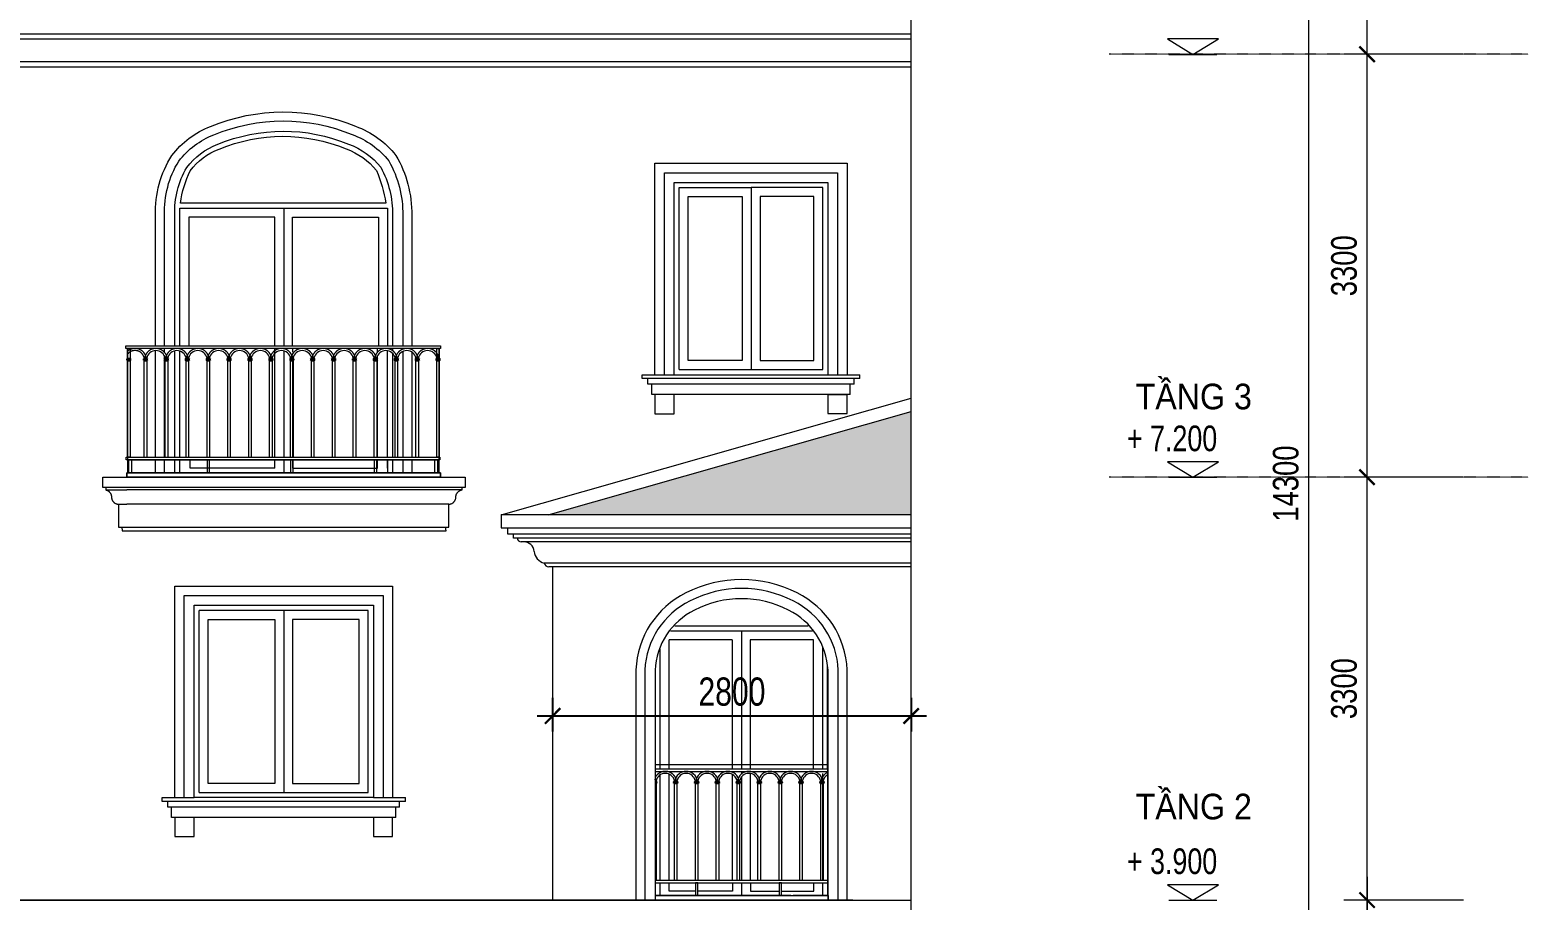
# Model space of a CAD drawing. Header units: millimetres. Extents: x -127141 to 682685, y -1234500 to 49778.
# Drawn here: x 441851 to 453549, y -187241 to -180451 of the extents above; entities that cross this region are included whole.
import ezdxf
from ezdxf.xclip import XClip

# ---------------------------------------------------------------- set-up
doc = ezdxf.new("R2010")
doc.units = ezdxf.units.MM
doc.header["$MEASUREMENT"] = 0
doc.linetypes.add('CENTER', pattern=[3, 1.5, -0.5, 0.5, -0.5])
for name, color, linetype, lineweight in [('-CENTER', 143, 'CENTER', 13), ('-DIM', 9, 'Continuous', 13), ('-DOOR', 137, 'Continuous', 9), ('-HATCH', 8, 'Continuous', 5), ('-KH', 143, 'Continuous', 13), ('-LINE1', 7, 'Continuous', 18), ('-TEXT', 7, 'Continuous', 15), ('-WALL', 4, 'Continuous', 35)]:
    doc.layers.add(name, color=color, linetype=linetype, lineweight=lineweight)
for name, color, linetype in [('1-NETMANH', 8, 'Continuous'), ('12. NET DIM', 252, 'Continuous'), ('13. NET HATCH', 251, 'Continuous')]:
    doc.layers.add(name, color=color, linetype=linetype)
doc.styles.add('1', font='arial.ttf')
doc.styles.add('AVANH', font='', dxfattribs={"width": 0.8})
doc.styles.add('X-5M-DH-TUM1$0$AVANTH', font='arial.ttf', dxfattribs={"width": 0.9})
doc.styles.get('AVANH').set_extended_font_data('.VnAvantH')
doc.dimstyles.new('C_100A3', dxfattribs={"dimscale": 100, "dimtxt": 2.2, "dimasz": 1.2, "dimexe": 1.2, "dimexo": 0, "dimgap": 0.75, "dimtad": 1, "dimdec": 0, "dimzin": 0, "dimdsep": 46, "dimtxsty": 'AVANH', "dimblk": 'ARCHTICK', "dimcen": 0, "dimdle": 1.2, "dimclrd": 256, "dimclre": 256, "dimclrt": 7, "dimadec": 0, "dimazin": 0, "dimtfac": 0.0001, "dimtdec": 0, "dimtix": 1, "dimtmove": 2, "dimatfit": 3, "dimfxl": 1.8, "dimtolj": 1, "dimtzin": 0, "dimarcsym": 0})

# ---------------------------------------------------------------- blocks, each defined once
blk = doc.blocks.new('_ArchTick')
at = {"color": 0, "linetype": 'ByBlock', "const_width": 0.15}
blk.add_lwpolyline([(-0.5, -0.5), (0.5, 0.5)], dxfattribs=at)
blk = doc.blocks.new('*D723')
at = {"layer": '-DIM', "lineweight": -2, "transparency": 16777216}
for p, q in [((-1874, 4280), (-1874, 20)), ((-1120, 4100), (-2054, 4100)), ((-1120, 200), (-2054, 200))]:
    blk.add_line(p, q, dxfattribs=at)
at = {"layer": 'Defpoints', "color": 0, "transparency": 16777216}
for p in [(-1120, 4100), (-1874, 200), (-1120, 200)]:
    blk.add_point(p, dxfattribs=at)
at = {"layer": '-DIM', "lineweight": -2, "transparency": 16777216, "xscale": 120, "yscale": 120, "zscale": 120}
for p, rotation in [((-1874, 4100), 90), ((-1874, 200), 270)]:
    blk.add_blockref('_ArchTick', p, dxfattribs=dict(at, rotation=rotation))
at = {"layer": '-DIM', "color": 7, "transparency": 16777216, "insert": (-2053, 2150), "char_height": 200, "attachment_point": 5, "rotation": 90, "style": 'AVANH'}
blk.add_mtext('\\A1;3900', dxfattribs=at)
blk = doc.blocks.new('*D724')
at = {"layer": '-DIM', "lineweight": -2, "transparency": 16777216}
for p, q in [((-1874, 3920), (-1874, 7580)), ((-1120, 7400), (-2054, 7400)), ((-1120, 4100), (-2054, 4100))]:
    blk.add_line(p, q, dxfattribs=at)
at = {"layer": 'Defpoints', "color": 0, "transparency": 16777216}
for p in [(-1874, 7400), (-1120, 7400), (-1120, 4100)]:
    blk.add_point(p, dxfattribs=at)
at = {"layer": '-DIM', "lineweight": -2, "transparency": 16777216, "xscale": 120, "yscale": 120, "zscale": 120}
for p, rotation in [((-1874, 7400), 90), ((-1874, 4100), 270)]:
    blk.add_blockref('_ArchTick', p, dxfattribs=dict(at, rotation=rotation))
at = {"layer": '-DIM', "color": 7, "transparency": 16777216, "insert": (-2053, 5750), "char_height": 200, "attachment_point": 5, "rotation": 90, "style": 'AVANH'}
blk.add_mtext('\\A1;3300', dxfattribs=at)
blk = doc.blocks.new('*D725')
at = {"layer": '-DIM', "lineweight": -2, "transparency": 16777216}
for p, q in [((-1874, 7220), (-1874, 10880)), ((-1120, 10700), (-2054, 10700)), ((-1120, 7400), (-2054, 7400))]:
    blk.add_line(p, q, dxfattribs=at)
at = {"layer": 'Defpoints', "color": 0, "transparency": 16777216}
for p in [(-1874, 10700), (-1120, 10700), (-1120, 7400)]:
    blk.add_point(p, dxfattribs=at)
at = {"layer": '-DIM', "lineweight": -2, "transparency": 16777216, "xscale": 120, "yscale": 120, "zscale": 120}
for p, rotation in [((-1874, 10700), 90), ((-1874, 7400), 270)]:
    blk.add_blockref('_ArchTick', p, dxfattribs=dict(at, rotation=rotation))
at = {"layer": '-DIM', "color": 7, "transparency": 16777216, "insert": (-2053, 9050), "char_height": 200, "attachment_point": 5, "rotation": 90, "style": 'AVANH'}
blk.add_mtext('\\A1;3300', dxfattribs=at)
blk = doc.blocks.new('*D726')
at = {"layer": '-DIM', "lineweight": -2, "transparency": 16777216}
for p, q in [((-1874, 10520), (-1874, 14680)), ((-1120, 14500), (-2054, 14500)), ((-1120, 10700), (-2054, 10700))]:
    blk.add_line(p, q, dxfattribs=at)
at = {"layer": 'Defpoints', "color": 0, "transparency": 16777216}
for p in [(-1874, 14500), (-1120, 14500), (-1120, 10700)]:
    blk.add_point(p, dxfattribs=at)
at = {"layer": '-DIM', "lineweight": -2, "transparency": 16777216, "xscale": 120, "yscale": 120, "zscale": 120}
for p, rotation in [((-1874, 14500), 90), ((-1874, 10700), 270)]:
    blk.add_blockref('_ArchTick', p, dxfattribs=dict(at, rotation=rotation))
at = {"layer": '-DIM', "color": 7, "transparency": 16777216, "insert": (-2053, 12600), "char_height": 200, "attachment_point": 5, "rotation": 90, "style": 'AVANH'}
blk.add_mtext('\\A1;3800', dxfattribs=at)
blk = doc.blocks.new('*D728')
at = {"layer": '-DIM', "lineweight": -2, "transparency": 16777216}
for p, q in [((-2329, 20), (-2329, 14680)), ((-1120, 14500), (-2509, 14500)), ((-1120, 200), (-2509, 200))]:
    blk.add_line(p, q, dxfattribs=at)
at = {"layer": 'Defpoints', "color": 0, "transparency": 16777216}
for p in [(-2329, 14500), (-1120, 14500), (-1120, 200)]:
    blk.add_point(p, dxfattribs=at)
at = {"layer": '-DIM', "lineweight": -2, "transparency": 16777216, "xscale": 120, "yscale": 120, "zscale": 120}
for p, rotation in [((-2329, 14500), 90), ((-2329, 200), 270)]:
    blk.add_blockref('_ArchTick', p, dxfattribs=dict(at, rotation=rotation))
at = {"layer": '-DIM', "color": 7, "transparency": 16777216, "insert": (-2508, 7350), "char_height": 200, "attachment_point": 5, "rotation": 90, "style": 'AVANH'}
blk.add_mtext('\\A1;14300', dxfattribs=at)
blk = doc.blocks.new('cot')
at = {"layer": '-KH'}
blk.add_line((116899, -109064), (117274, -109064), dxfattribs=at)
blk.add_lwpolyline([(117286, -108944), (116888, -108944), (117087, -109064)], close=True, dxfattribs=at)
blk.add_solid([(117087, -109064), (117087, -108944), (117286, -108944), (117087, -109064)], dxfattribs=at)
blk = doc.blocks.new('lancan')
for p, q in [((-1, 989), (6547, 989)), ((-1, 969), (6547, 969)), ((162, 889), (153, 884)), ((153, 884), (153, 882)), ((163, 884), (153, 884)), ((153, 882), (162, 877)), ((163, 882), (153, 882)), ((159, 893), (159, 891)), ((159, 893), (163, 893)), ((159, 891), (162, 891)), ((159, 875), (159, 873)), ((159, 875), (162, 875)), ((159, 873), (163, 873)), ((162, 891), (162, 889)), ((162, 891), (163, 891)), ((162, 889), (184, 889)), ((162, 877), (162, 875)), ((162, 877), (184, 877)), ((162, 875), (163, 875)), ((163, 893), (182, 893)), ((182, 891), (163, 891)), ((163, 882), (163, 884)), ((163, 884), (182, 884)), ((163, 882), (182, 882)), ((182, 875), (163, 875)), ((163, 120), (163, 873)), ((163, 873), (182, 873)), ((182, 893), (186, 893)), ((182, 891), (184, 891)), ((182, 884), (182, 882)), ((182, 884), (192, 884)), ((182, 882), (192, 882)), ((182, 875), (184, 875)), ((182, 873), (182, 120)), ((182, 873), (186, 873)), ((184, 889), (184, 891)), ((184, 891), (186, 891)), ((192, 884), (184, 889)), ((184, 877), (192, 882)), ((184, 875), (184, 877)), ((184, 875), (186, 875)), ((186, 891), (186, 893)), ((186, 873), (186, 875)), ((192, 882), (192, 884)), ((325, 889), (317, 884)), ((317, 884), (317, 882)), ((326, 884), (317, 884)), ((317, 882), (325, 877)), ((326, 882), (317, 882)), ((322, 893), (322, 891)), ((322, 893), (326, 893)), ((322, 891), (325, 891)), ((322, 875), (322, 873)), ((322, 875), (325, 875)), ((322, 873), (326, 873)), ((325, 891), (325, 889)), ((325, 891), (326, 891)), ((325, 889), (347, 889)), ((325, 877), (325, 875)), ((325, 877), (347, 877)), ((325, 875), (326, 875)), ((326, 893), (346, 893)), ((346, 891), (326, 891)), ((326, 882), (326, 884)), ((326, 884), (346, 884)), ((326, 882), (346, 882)), ((346, 875), (326, 875)), ((326, 120), (326, 873)), ((326, 873), (346, 873)), ((346, 893), (350, 893)), ((346, 891), (347, 891)), ((346, 884), (346, 882)), ((346, 884), (355, 884)), ((346, 882), (355, 882)), ((346, 875), (347, 875)), ((346, 873), (346, 120)), ((346, 873), (350, 873)), ((347, 889), (347, 891)), ((347, 891), (350, 891)), ((355, 884), (347, 889)), ((347, 877), (355, 882)), ((347, 875), (347, 877)), ((347, 875), (350, 875)), ((350, 891), (350, 893)), ((350, 873), (350, 875)), ((355, 882), (355, 884)), ((488, 889), (480, 884)), ((480, 884), (480, 882)), ((490, 884), (480, 884)), ((480, 882), (488, 877)), ((490, 882), (480, 882)), ((486, 893), (486, 891)), ((486, 893), (490, 893)), ((486, 891), (488, 891)), ((486, 875), (486, 873)), ((486, 875), (488, 875)), ((486, 873), (490, 873)), ((488, 891), (488, 889)), ((488, 891), (490, 891)), ((488, 889), (510, 889)), ((488, 877), (488, 875)), ((488, 877), (510, 877)), ((488, 875), (490, 875)), ((490, 893), (509, 893)), ((509, 891), (490, 891)), ((490, 882), (490, 884)), ((490, 884), (509, 884)), ((490, 882), (509, 882)), ((509, 875), (490, 875)), ((490, 120), (490, 873)), ((490, 873), (509, 873)), ((509, 893), (513, 893)), ((509, 891), (510, 891)), ((509, 884), (509, 882)), ((509, 884), (519, 884)), ((509, 882), (519, 882)), ((509, 875), (510, 875)), ((509, 873), (509, 120)), ((509, 873), (513, 873)), ((510, 889), (510, 891)), ((510, 891), (513, 891)), ((519, 884), (510, 889)), ((510, 877), (519, 882)), ((510, 875), (510, 877)), ((510, 875), (513, 875)), ((513, 891), (513, 893)), ((513, 873), (513, 875)), ((519, 882), (519, 884)), ((651, 889), (643, 884)), ((643, 884), (643, 882)), ((653, 884), (643, 884)), ((643, 882), (651, 877)), ((653, 882), (643, 882)), ((649, 893), (649, 891)), ((649, 893), (653, 893)), ((649, 891), (651, 891)), ((649, 875), (649, 873)), ((649, 875), (651, 875)), ((649, 873), (653, 873)), ((651, 891), (651, 889)), ((651, 891), (653, 891)), ((651, 889), (674, 889)), ((651, 877), (651, 875)), ((651, 877), (674, 877)), ((651, 875), (653, 875)), ((653, 893), (672, 893)), ((672, 891), (653, 891)), ((653, 882), (653, 884)), ((653, 884), (672, 884)), ((653, 882), (672, 882)), ((672, 875), (653, 875)), ((653, 120), (653, 873)), ((653, 873), (672, 873)), ((672, 893), (676, 893)), ((672, 891), (674, 891)), ((672, 884), (672, 882)), ((672, 884), (682, 884)), ((672, 882), (682, 882)), ((672, 875), (674, 875)), ((672, 873), (672, 120)), ((672, 873), (676, 873)), ((674, 889), (674, 891)), ((674, 891), (676, 891)), ((682, 884), (674, 889)), ((674, 877), (682, 882)), ((674, 875), (674, 877)), ((674, 875), (676, 875)), ((676, 891), (676, 893)), ((676, 873), (676, 875)), ((682, 882), (682, 884)), ((814, 889), (806, 884)), ((806, 884), (806, 882)), ((816, 884), (806, 884)), ((806, 882), (814, 877)), ((816, 882), (806, 882)), ((812, 893), (812, 891)), ((812, 893), (816, 893)), ((812, 891), (814, 891)), ((812, 875), (812, 873)), ((812, 875), (814, 875)), ((812, 873), (816, 873)), ((814, 891), (814, 889)), ((814, 891), (816, 891)), ((814, 889), (837, 889)), ((814, 877), (814, 875)), ((814, 877), (837, 877)), ((814, 875), (816, 875)), ((816, 893), (835, 893)), ((835, 891), (816, 891)), ((816, 882), (816, 884)), ((816, 884), (835, 884)), ((816, 882), (835, 882)), ((835, 875), (816, 875)), ((816, 120), (816, 873)), ((816, 873), (835, 873)), ((835, 893), (839, 893)), ((835, 891), (837, 891)), ((835, 884), (835, 882)), ((835, 884), (845, 884)), ((835, 882), (845, 882)), ((835, 875), (837, 875)), ((835, 873), (835, 120)), ((835, 873), (839, 873)), ((837, 889), (837, 891)), ((837, 891), (839, 891)), ((845, 884), (837, 889)), ((837, 877), (845, 882)), ((837, 875), (837, 877)), ((837, 875), (839, 875)), ((839, 891), (839, 893)), ((839, 873), (839, 875)), ((845, 882), (845, 884)), ((978, 889), (969, 884)), ((969, 884), (969, 882)), ((979, 884), (969, 884)), ((969, 882), (978, 877)), ((979, 882), (969, 882)), ((975, 893), (975, 891)), ((975, 893), (979, 893)), ((975, 891), (978, 891)), ((975, 875), (975, 873)), ((975, 875), (978, 875)), ((975, 873), (979, 873)), ((978, 891), (978, 889)), ((978, 891), (979, 891)), ((978, 889), (1000, 889)), ((978, 877), (978, 875)), ((978, 877), (1000, 877)), ((978, 875), (979, 875)), ((979, 893), (998, 893)), ((998, 891), (979, 891)), ((979, 882), (979, 884)), ((979, 884), (998, 884)), ((979, 882), (998, 882)), ((998, 875), (979, 875)), ((979, 120), (979, 873)), ((979, 873), (998, 873)), ((998, 893), (1002, 893)), ((998, 891), (1000, 891)), ((998, 884), (998, 882)), ((998, 884), (1008, 884)), ((998, 882), (1008, 882)), ((998, 875), (1000, 875)), ((998, 873), (998, 120)), ((998, 873), (1002, 873)), ((1000, 889), (1000, 891)), ((1000, 891), (1002, 891)), ((1008, 884), (1000, 889)), ((1000, 877), (1008, 882)), ((1000, 875), (1000, 877)), ((1000, 875), (1002, 875)), ((1002, 891), (1002, 893)), ((1002, 873), (1002, 875)), ((1008, 882), (1008, 884)), ((1141, 889), (1133, 884)), ((1133, 884), (1133, 882)), ((1142, 884), (1133, 884)), ((1133, 882), (1141, 877)), ((1142, 882), (1133, 882)), ((1138, 893), (1138, 891)), ((1138, 893), (1142, 893)), ((1138, 891), (1141, 891)), ((1138, 875), (1138, 873)), ((1138, 875), (1141, 875)), ((1138, 873), (1142, 873)), ((1141, 891), (1141, 889)), ((1141, 891), (1142, 891)), ((1141, 889), (1163, 889)), ((1141, 877), (1141, 875)), ((1141, 877), (1163, 877)), ((1141, 875), (1142, 875)), ((1142, 893), (1162, 893)), ((1162, 891), (1142, 891)), ((1142, 882), (1142, 884)), ((1142, 884), (1162, 884)), ((1142, 882), (1162, 882)), ((1162, 875), (1142, 875)), ((1142, 120), (1142, 873)), ((1142, 873), (1162, 873)), ((1162, 893), (1166, 893)), ((1162, 891), (1163, 891)), ((1162, 884), (1162, 882)), ((1162, 884), (1171, 884)), ((1162, 882), (1171, 882)), ((1162, 875), (1163, 875)), ((1162, 873), (1162, 120)), ((1162, 873), (1166, 873)), ((1163, 889), (1163, 891)), ((1163, 891), (1166, 891)), ((1171, 884), (1163, 889)), ((1163, 877), (1171, 882)), ((1163, 875), (1163, 877)), ((1163, 875), (1166, 875)), ((1166, 891), (1166, 893)), ((1166, 873), (1166, 875)), ((1171, 882), (1171, 884)), ((1304, 889), (1296, 884)), ((1296, 884), (1296, 882)), ((1306, 884), (1296, 884)), ((1296, 882), (1304, 877)), ((1306, 882), (1296, 882)), ((1302, 893), (1302, 891)), ((1302, 893), (1306, 893)), ((1302, 891), (1304, 891)), ((1302, 875), (1302, 873)), ((1302, 875), (1304, 875)), ((1302, 873), (1306, 873)), ((1304, 891), (1304, 889)), ((1304, 891), (1306, 891)), ((1304, 889), (1326, 889)), ((1304, 877), (1304, 875)), ((1304, 877), (1326, 877)), ((1304, 875), (1306, 875)), ((1306, 893), (1325, 893)), ((1325, 891), (1306, 891)), ((1306, 882), (1306, 884)), ((1306, 884), (1325, 884)), ((1306, 882), (1325, 882)), ((1325, 875), (1306, 875)), ((1306, 120), (1306, 873)), ((1306, 873), (1325, 873)), ((1325, 893), (1329, 893)), ((1325, 891), (1326, 891)), ((1325, 884), (1325, 882)), ((1325, 884), (1335, 884)), ((1325, 882), (1335, 882)), ((1325, 875), (1326, 875)), ((1325, 873), (1325, 120)), ((1325, 873), (1329, 873)), ((1326, 889), (1326, 891)), ((1326, 891), (1329, 891)), ((1335, 884), (1326, 889)), ((1326, 877), (1335, 882)), ((1326, 875), (1326, 877)), ((1326, 875), (1329, 875)), ((1329, 891), (1329, 893)), ((1329, 873), (1329, 875)), ((1335, 882), (1335, 884)), ((1467, 889), (1459, 884)), ((1459, 884), (1459, 882)), ((1469, 884), (1459, 884)), ((1459, 882), (1467, 877)), ((1469, 882), (1459, 882)), ((1465, 893), (1465, 891)), ((1465, 893), (1469, 893)), ((1465, 891), (1467, 891)), ((1465, 875), (1465, 873)), ((1465, 875), (1467, 875)), ((1465, 873), (1469, 873)), ((1467, 891), (1467, 889)), ((1467, 891), (1469, 891)), ((1467, 889), (1490, 889)), ((1467, 877), (1467, 875)), ((1467, 877), (1490, 877)), ((1467, 875), (1469, 875)), ((1469, 893), (1488, 893)), ((1488, 891), (1469, 891)), ((1469, 882), (1469, 884)), ((1469, 884), (1488, 884)), ((1469, 882), (1488, 882)), ((1488, 875), (1469, 875)), ((1469, 120), (1469, 873)), ((1469, 873), (1488, 873)), ((1488, 893), (1492, 893)), ((1488, 891), (1490, 891)), ((1488, 884), (1488, 882)), ((1488, 884), (1498, 884)), ((1488, 882), (1498, 882)), ((1488, 875), (1490, 875)), ((1488, 873), (1488, 120)), ((1488, 873), (1492, 873)), ((1490, 889), (1490, 891)), ((1490, 891), (1492, 891)), ((1498, 884), (1490, 889)), ((1490, 877), (1498, 882)), ((1490, 875), (1490, 877)), ((1490, 875), (1492, 875)), ((1492, 891), (1492, 893)), ((1492, 873), (1492, 875)), ((1498, 882), (1498, 884)), ((1630, 889), (1622, 884)), ((1622, 884), (1622, 882)), ((1632, 884), (1622, 884)), ((1622, 882), (1630, 877)), ((1632, 882), (1622, 882)), ((1628, 893), (1628, 891)), ((1628, 893), (1632, 893)), ((1628, 891), (1630, 891)), ((1628, 875), (1628, 873)), ((1628, 875), (1630, 875)), ((1628, 873), (1632, 873)), ((1630, 891), (1630, 889)), ((1630, 891), (1632, 891)), ((1630, 889), (1653, 889)), ((1630, 877), (1630, 875)), ((1630, 877), (1653, 877)), ((1630, 875), (1632, 875)), ((1632, 893), (1651, 893)), ((1651, 891), (1632, 891)), ((1632, 882), (1632, 884)), ((1632, 884), (1651, 884)), ((1632, 882), (1651, 882)), ((1651, 875), (1632, 875)), ((1632, 120), (1632, 873)), ((1632, 873), (1651, 873)), ((1651, 893), (1655, 893)), ((1651, 891), (1653, 891)), ((1651, 884), (1651, 882)), ((1651, 884), (1661, 884)), ((1651, 882), (1661, 882)), ((1651, 875), (1653, 875)), ((1651, 873), (1651, 120)), ((1651, 873), (1655, 873)), ((1653, 889), (1653, 891)), ((1653, 891), (1655, 891)), ((1661, 884), (1653, 889)), ((1653, 877), (1661, 882)), ((1653, 875), (1653, 877)), ((1653, 875), (1655, 875)), ((1655, 891), (1655, 893)), ((1655, 873), (1655, 875)), ((1661, 882), (1661, 884)), ((1794, 889), (1785, 884)), ((1785, 884), (1785, 882)), ((1795, 884), (1785, 884)), ((1785, 882), (1794, 877)), ((1795, 882), (1785, 882)), ((1791, 893), (1791, 891)), ((1791, 893), (1795, 893)), ((1791, 891), (1794, 891)), ((1791, 875), (1791, 873)), ((1791, 875), (1794, 875)), ((1791, 873), (1795, 873)), ((1794, 891), (1794, 889)), ((1794, 891), (1795, 891)), ((1794, 889), (1816, 889)), ((1794, 877), (1794, 875)), ((1794, 877), (1816, 877)), ((1794, 875), (1795, 875)), ((1795, 893), (1814, 893)), ((1814, 891), (1795, 891)), ((1795, 882), (1795, 884)), ((1795, 884), (1814, 884)), ((1795, 882), (1814, 882)), ((1814, 875), (1795, 875)), ((1795, 120), (1795, 873)), ((1795, 873), (1814, 873)), ((1814, 893), (1818, 893)), ((1814, 891), (1816, 891)), ((1814, 884), (1814, 882)), ((1814, 884), (1824, 884)), ((1814, 882), (1824, 882)), ((1814, 875), (1816, 875)), ((1814, 873), (1814, 120)), ((1814, 873), (1818, 873)), ((1816, 889), (1816, 891)), ((1816, 891), (1818, 891)), ((1824, 884), (1816, 889)), ((1816, 877), (1824, 882)), ((1816, 875), (1816, 877)), ((1816, 875), (1818, 875)), ((1818, 891), (1818, 893)), ((1818, 873), (1818, 875)), ((1824, 882), (1824, 884)), ((1957, 889), (1949, 884)), ((1949, 884), (1949, 882)), ((1958, 884), (1949, 884)), ((1949, 882), (1957, 877)), ((1958, 882), (1949, 882)), ((1954, 893), (1954, 891)), ((1954, 893), (1958, 893)), ((1954, 891), (1957, 891)), ((1954, 875), (1954, 873)), ((1954, 875), (1957, 875)), ((1954, 873), (1958, 873)), ((1957, 891), (1957, 889)), ((1957, 891), (1958, 891)), ((1957, 889), (1979, 889)), ((1957, 877), (1957, 875)), ((1957, 877), (1979, 877)), ((1957, 875), (1958, 875)), ((1958, 893), (1978, 893)), ((1978, 891), (1958, 891)), ((1958, 882), (1958, 884)), ((1958, 884), (1978, 884)), ((1958, 882), (1978, 882)), ((1978, 875), (1958, 875)), ((1958, 120), (1958, 873)), ((1958, 873), (1978, 873)), ((1978, 893), (1982, 893)), ((1978, 891), (1979, 891)), ((1978, 884), (1978, 882)), ((1978, 884), (1987, 884)), ((1978, 882), (1987, 882)), ((1978, 875), (1979, 875)), ((1978, 873), (1978, 120)), ((1978, 873), (1982, 873)), ((1979, 889), (1979, 891)), ((1979, 891), (1982, 891)), ((1987, 884), (1979, 889)), ((1979, 877), (1987, 882)), ((1979, 875), (1979, 877)), ((1979, 875), (1982, 875)), ((1982, 891), (1982, 893)), ((1982, 873), (1982, 875)), ((1987, 882), (1987, 884)), ((2120, 889), (2112, 884)), ((2112, 884), (2112, 882)), ((2122, 884), (2112, 884)), ((2112, 882), (2120, 877)), ((2122, 882), (2112, 882)), ((2118, 893), (2118, 891)), ((2118, 893), (2122, 893)), ((2118, 891), (2120, 891)), ((2118, 875), (2118, 873)), ((2118, 875), (2120, 875)), ((2118, 873), (2122, 873)), ((2120, 891), (2120, 889)), ((2120, 891), (2122, 891)), ((2120, 889), (2142, 889)), ((2120, 877), (2120, 875)), ((2120, 877), (2142, 877)), ((2120, 875), (2122, 875)), ((2122, 893), (2141, 893)), ((2141, 891), (2122, 891)), ((2122, 882), (2122, 884)), ((2122, 884), (2141, 884)), ((2122, 882), (2141, 882)), ((2141, 875), (2122, 875)), ((2122, 120), (2122, 873)), ((2122, 873), (2141, 873)), ((2141, 893), (2145, 893)), ((2141, 891), (2142, 891)), ((2141, 884), (2141, 882)), ((2141, 884), (2151, 884)), ((2141, 882), (2151, 882)), ((2141, 875), (2142, 875)), ((2141, 873), (2141, 120)), ((2141, 873), (2145, 873)), ((2142, 889), (2142, 891)), ((2142, 891), (2145, 891)), ((2151, 884), (2142, 889)), ((2142, 877), (2151, 882)), ((2142, 875), (2142, 877)), ((2142, 875), (2145, 875)), ((2145, 891), (2145, 893)), ((2145, 873), (2145, 875)), ((2151, 882), (2151, 884)), ((2283, 889), (2275, 884)), ((2275, 884), (2275, 882)), ((2285, 884), (2275, 884)), ((2275, 882), (2283, 877)), ((2285, 882), (2275, 882)), ((2281, 893), (2281, 891)), ((2281, 893), (2285, 893)), ((2281, 891), (2283, 891)), ((2281, 875), (2281, 873)), ((2281, 875), (2283, 875)), ((2281, 873), (2285, 873)), ((2283, 891), (2283, 889)), ((2283, 891), (2285, 891)), ((2283, 889), (2306, 889)), ((2283, 877), (2283, 875)), ((2283, 877), (2306, 877)), ((2283, 875), (2285, 875)), ((2285, 893), (2304, 893)), ((2304, 891), (2285, 891)), ((2285, 882), (2285, 884)), ((2285, 884), (2304, 884)), ((2285, 882), (2304, 882)), ((2304, 875), (2285, 875)), ((2285, 120), (2285, 873)), ((2285, 873), (2304, 873)), ((2304, 893), (2308, 893)), ((2304, 891), (2306, 891)), ((2304, 884), (2304, 882)), ((2304, 884), (2314, 884)), ((2304, 882), (2314, 882)), ((2304, 875), (2306, 875)), ((2304, 873), (2304, 120)), ((2304, 873), (2308, 873)), ((2306, 889), (2306, 891)), ((2306, 891), (2308, 891)), ((2314, 884), (2306, 889)), ((2306, 877), (2314, 882)), ((2306, 875), (2306, 877)), ((2306, 875), (2308, 875)), ((2308, 891), (2308, 893)), ((2308, 873), (2308, 875)), ((2314, 882), (2314, 884)), ((2446, 889), (2438, 884)), ((2438, 884), (2438, 882)), ((2448, 884), (2438, 884)), ((2438, 882), (2446, 877)), ((2448, 882), (2438, 882)), ((2444, 893), (2444, 891)), ((2444, 893), (2448, 893)), ((2444, 891), (2446, 891)), ((2444, 875), (2444, 873)), ((2444, 875), (2446, 875)), ((2444, 873), (2448, 873)), ((2446, 891), (2446, 889)), ((2446, 891), (2448, 891)), ((2446, 889), (2469, 889)), ((2446, 877), (2446, 875)), ((2446, 877), (2469, 877)), ((2446, 875), (2448, 875)), ((2448, 893), (2467, 893)), ((2467, 891), (2448, 891)), ((2448, 882), (2448, 884)), ((2448, 884), (2467, 884)), ((2448, 882), (2467, 882)), ((2467, 875), (2448, 875)), ((2448, 120), (2448, 873)), ((2448, 873), (2467, 873)), ((2467, 893), (2471, 893)), ((2467, 891), (2469, 891)), ((2467, 884), (2467, 882)), ((2467, 884), (2477, 884)), ((2467, 882), (2477, 882)), ((2467, 875), (2469, 875)), ((2467, 873), (2467, 120)), ((2467, 873), (2471, 873)), ((-1, 120), (6547, 120)), ((-1, 100), (6547, 100)), ((-1, 0), (6547, 0))]:
    blk.add_line(p, q)
for points in [[(672, 100), (653, 100), (653, 0), (672, 0)], [(1325, 100), (1306, 100), (1306, 0), (1325, 0)], [(1978, 100), (1958, 100), (1958, 0), (1978, 0)]]:
    blk.add_lwpolyline(points, close=True)
for centre, radius, start, end in [((91, 880), 89.2, 8.5304, 171.4696), ((91, 880), 73.2, 10.4137, 169.5863), ((254, 880), 89.2, 8.5304, 171.4696), ((254, 880), 73.2, 10.4137, 169.5863), ((418, 880), 89.2, 8.5304, 171.4696), ((418, 880), 73.2, 10.4137, 169.5863), ((581, 880), 89.2, 8.5304, 171.4696), ((581, 880), 73.2, 10.4137, 169.5863), ((744, 880), 89.2, 8.5304, 171.4696), ((744, 880), 73.2, 10.4137, 169.5863), ((907, 880), 89.2, 8.5304, 171.4696), ((907, 880), 73.2, 10.4137, 169.5863), ((1070, 880), 89.2, 8.5304, 171.4696), ((1070, 880), 73.2, 10.4137, 169.5863), ((1234, 880), 89.2, 8.5304, 171.4696), ((1234, 880), 73.2, 10.4137, 169.5863), ((1397, 880), 89.2, 8.5304, 171.4696), ((1397, 880), 73.2, 10.4137, 169.5863), ((1560, 880), 89.2, 8.5304, 171.4696), ((1560, 880), 73.2, 10.4137, 169.5863), ((1723, 880), 89.2, 8.5304, 171.4696), ((1723, 880), 73.2, 10.4137, 169.5863), ((1886, 880), 89.2, 8.5304, 171.4696), ((1886, 880), 73.2, 10.4137, 169.5863), ((2050, 880), 89.2, 8.5304, 171.4696), ((2050, 880), 73.2, 10.4137, 169.5863), ((2213, 880), 89.2, 8.5304, 171.4696), ((2213, 880), 73.2, 10.4137, 169.5863), ((2376, 880), 89.2, 8.5304, 171.4696), ((2376, 880), 73.2, 10.4137, 169.5863), ((2539, 880), 89.2, 8.5304, 171.4696), ((2539, 880), 73.2, 10.4137, 169.5863)]:
    blk.add_arc(centre, radius, start, end)
blk = doc.blocks.new('*D1422')
at = {"layer": '12. NET DIM', "lineweight": -2, "transparency": 16777216}
for p, q in [((445932, -185664), (445932, -185925)), ((448732, -185664), (448732, -185925)), ((445812, -185805), (448852, -185805))]:
    blk.add_line(p, q, dxfattribs=at)
at = {"layer": 'Defpoints', "color": 0, "transparency": 16777216}
for p in [(445932, -185664), (448732, -185664), (448732, -185805)]:
    blk.add_point(p, dxfattribs=at)
at = {"layer": '12. NET DIM', "lineweight": -2, "transparency": 16777216, "xscale": 119.9999999999999, "yscale": 119.9999999999999, "zscale": 119.9999999999999, "rotation": 180}
blk.add_blockref('_ArchTick', (445932, -185805), dxfattribs=at)
at = {"layer": '12. NET DIM', "lineweight": -2, "transparency": 16777216, "xscale": 119.9999999999999, "yscale": 119.9999999999999, "zscale": 119.9999999999999}
blk.add_blockref('_ArchTick', (448732, -185805), dxfattribs=at)
at = {"layer": '12. NET DIM', "color": 7, "transparency": 16777216, "insert": (447332, -185616), "char_height": 220, "attachment_point": 5, "style": 'AVANH'}
blk.add_mtext('\\A1;2800', dxfattribs=at)
blk = doc.blocks.new('ƯEQ')
at = {"layer": '-CENTER', "ltscale": 0.2}
for p, q in [((-616.7, 10700), (-3887.9, 10700)), ((-616.7, 7400), (-3887.9, 7400))]:
    blk.add_line(p, q, dxfattribs=at)
at = {"layer": '-CENTER'}
for p in [(-120320.2, 119763.7), (-120320.2, 116463.7), (-120320.2, 113163.7)]:
    blk.add_blockref('cot', p, dxfattribs=at)
at = {"layer": '-TEXT', "color": 2, "style": 'X-5M-DH-TUM1$0$AVANTH', "width": 0.9}
for s, p in [('TẦNG 3', (-3681.2, 7929.6)), ('TẦNG 2', (-3681.2, 4729.6))]:
    blk.add_text(s, height=200, dxfattribs=at).set_placement(p)
at = {"layer": '-TEXT', "style": '1', "width": 0.75}
for s, p in [('+ 7.200', (-3748.7, 7602.8)), ('+ 3.900', (-3748.7, 4302.8))]:
    blk.add_text(s, height=200, dxfattribs=at).set_placement(p)
at = {"layer": '-DIM'}
for base, p1, p2, picture, middle in [((-2329.5, 14500), (-1119.9, 200), (-1119.9, 14500), '*D728', (-2507.9, 7350)), ((-1874.2, 14500), (-1119.9, 10700), (-1119.9, 14500), '*D726', (-2052.7, 12600)), ((-1874.2, 10700), (-1119.9, 7400), (-1119.9, 10700), '*D725', (-2052.7, 9050)), ((-1874.2, 7400), (-1119.9, 4100), (-1119.9, 7400), '*D724', (-2052.7, 5750)), ((-1874.2, 200), (-1119.9, 4100), (-1119.9, 200), '*D723', (-2052.7, 2150))]:
    dim = blk.add_linear_dim(base=base, p1=p1, p2=p2, angle=90, dimstyle='C_100A3', override={"dimtxt": 2}, dxfattribs=at)
    dim.commit()
    dim.dimension.update_dxf_attribs({"geometry": picture, "text_midpoint": middle})

msp = doc.modelspace()

# ---------------------------------------------------------------- hatches: boundary and pattern name
at = {"layer": '13. NET HATCH'}
h = msp.add_hatch(dxfattribs=at)
h.set_pattern_fill('MAIGO-12', color=256, scale=300)
h.set_pattern_definition([(0, (160519.71, 179676.16), (75, 150), [120, -30, 120, -30]), (90, (160504.71, 179691.16), (-75, 150), [135, -165]), (45, (160489.71, 179676.16), (75, 150), [21.213203, -403.050865]), (135, (160519.71, 179676.16), (-75, 150), [21.213203, -403.050865])])
h.paths.add_polyline_path([(441732.3, -184236.3), (441732.3, -183693.4), (440568, -184236.3)])
h.paths.add_polyline_path([(448731.8, -184236.3), (448731.8, -183429.4), (445896.6, -184236.3)])

# ---------------------------------------------------------------- linework, layer by layer
at = {"layer": '-DOOR', "lineweight": 9}
for p, q in [((446921.2, -183101.3), (446921.2, -181681.3)), ((446921.2, -181681.3), (447481.3, -181681.3)), ((446991.2, -181751.3), (447411.3, -181751.3)), ((446991.2, -183031.3), (446991.2, -181751.3)), ((447411.3, -181751.3), (447411.3, -183031.3)), ((447481.3, -181681.3), (447481.3, -183101.3)), ((448041.4, -181681.3), (447481.3, -181681.3)), ((447971.4, -181751.3), (447551.3, -181751.3)), ((447551.3, -181751.3), (447551.3, -183031.3)), ((447971.4, -183031.3), (447971.4, -181751.3)), ((448041.4, -183101.3), (448041.4, -181681.3)), ((443831.9, -181842.6), (443831.9, -182917.3)), ((443021.9, -183786.2), (443021.9, -182957.3)), ((443761.9, -183786.2), (443761.9, -182937.3)), ((443831.9, -182958.3), (443831.9, -183786.2)), ((443901.9, -182937.3), (443901.9, -182966.7)), ((444565.4, -182964.5), (444565.4, -182937.3)), ((444641.9, -182938), (444641.9, -182937.3)), ((444641.9, -183786.2), (444641.9, -182954.2)), ((443901.9, -182995.4), (443901.9, -183019.6)), ((443901.9, -183026.7), (443901.9, -183786.2)), ((444565.4, -183786.2), (444565.4, -182991.3)), ((447411.3, -183031.3), (446991.2, -183031.3)), ((447551.3, -183031.3), (447971.4, -183031.3)), ((446921.2, -183101.3), (447481.3, -183101.3)), ((447481.3, -183101.3), (448041.4, -183101.3)), ((443021.9, -183906.2), (443021.9, -183806.2)), ((443101.4, -183871.2), (443101.4, -183806.2)), ((443761.9, -183871.2), (443101.4, -183871.2)), ((443761.9, -183871.2), (443761.9, -183806.2)), ((443831.9, -183806.2), (443831.9, -183906.2)), ((443901.9, -183806.2), (443901.9, -183871.2)), ((443901.9, -183871.2), (444565.4, -183871.2)), ((444565.4, -183871.2), (444565.4, -183806.2)), ((444641.9, -183806.2), (444641.9, -183906.2)), ((444641.9, -183871.2), (444641.9, -183806.2)), ((443171.8, -186401.4), (443171.8, -184981.2)), ((444492, -184981.2), (443171.8, -184981.2)), ((443241.8, -185051.2), (443761.9, -185051.2)), ((443241.8, -186331.4), (443241.8, -185051.2)), ((443761.9, -185051.2), (443761.9, -186331.4)), ((443831.9, -184981.2), (443831.9, -186401.4)), ((444422, -185051.2), (443901.9, -185051.2)), ((443901.9, -185051.2), (443901.9, -186331.4)), ((444422, -186331.4), (444422, -185051.2)), ((444492, -186401.4), (444492, -184981.2)), ((446852, -185141.2), (447961.9, -185141.2)), ((446887.2, -185101.2), (447926.6, -185101.2)), ((447407, -185141.2), (447407, -186217.3)), ((446770.7, -186216.3), (446770.7, -185281.3)), ((446840.7, -186217.3), (446840.7, -185211.2)), ((447334.6, -185211.2), (446840.7, -185211.2)), ((447334.6, -185211.2), (447334.6, -186217.3)), ((447968.6, -185211.2), (447475.7, -185211.2)), ((447475.7, -185211.2), (447475.7, -186217.3)), ((447968.6, -186217.3), (447968.6, -185211.2)), ((448038.6, -185269.2), (448038.6, -186217.3)), ((448078.6, -186217.3), (448078.6, -185415.4)), ((443761.9, -186331.4), (443241.8, -186331.4)), ((443901.9, -186331.4), (444422, -186331.4)), ((446732.5, -186254.6), (446732.5, -187086.2)), ((446772.5, -186246), (446772.5, -186237.3)), ((446772.5, -187086.2), (446772.5, -186264.3)), ((446842.5, -186242.9), (446842.5, -186237.3)), ((446842.5, -187086.2), (446842.5, -186260.2)), ((447334.6, -186237.3), (447334.6, -186243.8)), ((447334.6, -186261.4), (447334.6, -187086.2)), ((447407, -186237.3), (447407, -186257.8)), ((447407, -186280.5), (447407, -187086.2)), ((447475.7, -186237.3), (447475.7, -186237.9)), ((447475.7, -186254.1), (447475.7, -187086.2)), ((448040.5, -186253.5), (448040.5, -187086.2)), ((448080.5, -187086.2), (448080.5, -186260.8)), ((443171.8, -186401.4), (443831.9, -186401.4)), ((443831.9, -186401.4), (444492, -186401.4)), ((446732.5, -187106.2), (446732.5, -187206.2)), ((446772.5, -187206.2), (446772.5, -187106.2)), ((446842.5, -187171.2), (446842.5, -187106.2)), ((447336.5, -187106.2), (447336.5, -187171.2)), ((447407, -187106.2), (447407, -187206.2)), ((447477.5, -187106.2), (447477.5, -187171.2)), ((447970.5, -187171.2), (447970.5, -187106.2)), ((448040.5, -187106.2), (448040.5, -187206.2)), ((448080.5, -187206.2), (448080.5, -187106.2)), ((447045.6, -187171.2), (446842.5, -187171.2)), ((447336.5, -187171.2), (447065.6, -187171.2)), ((447477.5, -187171.2), (447698.4, -187171.2)), ((447718.4, -187171.2), (447970.5, -187171.2))]:
    msp.add_line(p, q, dxfattribs=at)
msp.add_lwpolyline([(444628.6, -181802.6), (443025.8, -181802.6, -0.0823992), (443102.7, -181550.1, -0.1411348), (443327.7, -181380.8, -0.1989132), (444320.2, -181379.2, -0.1373925), (444555.7, -181547.7, -0.0698131)], format="xyb", close=True, dxfattribs=at)
for points in [[(443021.9, -182917.3), (443021.9, -181842.6), (444641.9, -181842.6), (444641.9, -182917.3)], [(443761.9, -182917.3), (443761.9, -181912.6), (443091.9, -181912.6), (443091.9, -182917.3)], [(443901.9, -182917.3), (443901.9, -181912.6), (444571.9, -181912.6), (444571.9, -182917.3)]]:
    msp.add_lwpolyline(points, dxfattribs=at)
at = {"layer": '-HATCH'}
for p, q in [((441502.1, -180481.1), (448731.8, -180481.2)), ((448731.8, -180701.2), (441672.1, -180701.1)), ((446804.9, -183141.3), (446804.9, -181565)), ((446804.9, -181565), (448157.7, -181565)), ((448157.7, -181565), (448157.7, -183141.3)), ((442610.9, -183017.2), (442602.6, -183022.2)), ((442602.6, -183022.2), (442602.6, -183024.2)), ((442612.5, -183022.2), (442602.6, -183022.2)), ((442602.6, -183024.2), (442610.9, -183029.2)), ((442612.5, -183024.2), (442602.6, -183024.2)), ((442608.5, -183013.2), (442608.5, -183015.2)), ((442608.5, -183013.2), (442612.5, -183013.2)), ((442608.5, -183015.2), (442610.9, -183015.2)), ((442608.5, -183031.2), (442608.5, -183033.2)), ((442608.5, -183031.2), (442610.9, -183031.2)), ((442608.5, -183033.2), (442612.5, -183033.2)), ((442610.9, -183015.2), (442610.9, -183017.2)), ((442610.9, -183015.2), (442612.5, -183015.2)), ((442610.9, -183017.2), (442633.2, -183017.2)), ((442610.9, -183029.2), (442610.9, -183031.2)), ((442610.9, -183029.2), (442633.2, -183029.2)), ((442610.9, -183031.2), (442612.5, -183031.2)), ((442612.5, -183013.2), (442631.7, -183013.2)), ((442631.7, -183015.2), (442612.5, -183015.2)), ((442612.5, -183022.2), (442631.7, -183022.2)), ((442612.5, -183024.2), (442612.5, -183022.2)), ((442612.5, -183024.2), (442631.7, -183024.2)), ((442631.7, -183031.2), (442612.5, -183031.2)), ((442612.5, -183033.2), (442631.7, -183033.2)), ((442631.7, -183013.2), (442635.6, -183013.2)), ((442631.7, -183015.2), (442633.2, -183015.2)), ((442631.7, -183022.2), (442631.7, -183024.2)), ((442631.7, -183022.2), (442641.5, -183022.2)), ((442631.7, -183024.2), (442641.5, -183024.2)), ((442631.7, -183031.2), (442633.2, -183031.2)), ((442631.7, -183033.2), (442635.6, -183033.2)), ((442633.2, -183017.2), (442633.2, -183015.2)), ((442633.2, -183015.2), (442635.6, -183015.2)), ((442641.5, -183022.2), (442633.2, -183017.2)), ((442633.2, -183029.2), (442641.5, -183024.2)), ((442633.2, -183031.2), (442633.2, -183029.2)), ((442633.2, -183031.2), (442635.6, -183031.2)), ((442635.6, -183015.2), (442635.6, -183013.2)), ((442635.6, -183033.2), (442635.6, -183031.2)), ((442641.5, -183024.2), (442641.5, -183022.2)), ((445026.4, -183017.2), (445018.2, -183022.2)), ((445018.2, -183022.2), (445018.2, -183024.2)), ((445028, -183022.2), (445018.2, -183022.2)), ((445018.2, -183024.2), (445026.4, -183029.2)), ((445028, -183024.2), (445018.2, -183024.2)), ((445024, -183013.2), (445024, -183015.2)), ((445024, -183013.2), (445028, -183013.2)), ((445024, -183015.2), (445026.4, -183015.2)), ((445024, -183031.2), (445024, -183033.2)), ((445024, -183031.2), (445026.4, -183031.2)), ((445024, -183033.2), (445028, -183033.2)), ((445026.4, -183015.2), (445026.4, -183017.2)), ((445026.4, -183015.2), (445028, -183015.2)), ((445026.4, -183017.2), (445048.8, -183017.2)), ((445026.4, -183029.2), (445026.4, -183031.2)), ((445026.4, -183029.2), (445048.8, -183029.2)), ((445026.4, -183031.2), (445028, -183031.2)), ((445028, -183013.2), (445047.2, -183013.2)), ((445047.2, -183015.2), (445028, -183015.2)), ((445028, -183024.2), (445028, -183022.2)), ((445028, -183022.2), (445047.2, -183022.2)), ((445028, -183024.2), (445047.2, -183024.2)), ((445047.2, -183031.2), (445028, -183031.2)), ((445028, -183033.2), (445047.2, -183033.2)), ((445047.2, -183013.2), (445051.2, -183013.2)), ((445047.2, -183015.2), (445048.8, -183015.2)), ((445047.2, -183022.2), (445047.2, -183024.2)), ((445047.2, -183022.2), (445057, -183022.2)), ((445047.2, -183024.2), (445057, -183024.2)), ((445047.2, -183031.2), (445048.8, -183031.2)), ((445047.2, -183033.2), (445051.2, -183033.2)), ((445048.8, -183017.2), (445048.8, -183015.2)), ((445048.8, -183015.2), (445051.2, -183015.2)), ((445057, -183022.2), (445048.8, -183017.2)), ((445048.8, -183029.2), (445057, -183024.2)), ((445048.8, -183031.2), (445048.8, -183029.2)), ((445048.8, -183031.2), (445051.2, -183031.2)), ((445051.2, -183015.2), (445051.2, -183013.2)), ((445051.2, -183033.2), (445051.2, -183031.2)), ((445057, -183024.2), (445057, -183022.2)), ((448286.4, -183171.3), (446676.2, -183171.3)), ((448256.4, -183216.3), (446706.2, -183216.3)), ((442442.3, -184041.2), (442606.3, -184041.2)), ((445057.4, -184041.2), (442606.3, -184041.2)), ((445224.4, -184041.2), (445057.4, -184041.2)), ((442542.3, -184151.2), (442606.3, -184151.2)), ((445057.4, -184151.2), (442606.3, -184151.2)), ((445121.4, -184151.2), (445057.4, -184151.2)), ((442567.3, -184331.2), (445096.4, -184331.2)), ((443055.5, -186441.4), (443055.5, -184864.9)), ((443055.5, -184864.9), (444608.3, -184864.9)), ((444608.3, -184864.9), (444608.3, -186441.4)), ((444737, -186471.4), (442926.8, -186471.4)), ((444707, -186516.4), (442956.8, -186516.4))]:
    msp.add_line(p, q, dxfattribs=at)
for points in [[(441562.9, -180521.1), (448731.8, -180521.2)], [(442902, -182964.8), (442902, -182937.3)], [(444762, -182937.3), (444762, -182943.8)], [(442902, -183786.2), (442902, -182991.8)], [(444762, -182961.5), (444762, -183786.2)], [(442902, -183906.2), (442902, -183806.2)], [(444762, -183805.5), (444762, -183906.2)]]:
    msp.add_lwpolyline(points, dxfattribs=at)
for points in [[(442902, -182917.3), (442902, -181895.9, -0.1493678), (443012.9, -181474.4, -0.1385904), (443286.6, -181269.3, -0.1981344), (444367, -181267.3, -0.1368366), (444653.4, -181473.6, -0.1316898), (444762, -181897.1), (444762, -182917.3)], [(448162.6, -187240), (448162.6, -185446.5, 0.2731098), (447810.3, -184907.5, 0.2426797), (447004.8, -184907.5, 0.274788), (446652.5, -185446.4), (446652.5, -187240)]]:
    msp.add_lwpolyline(points, format="xyb", dxfattribs=at)
for points in [[(442599.3, -182917.3), (445057.5, -182917.3), (445057.5, -182937.3), (442599.3, -182937.3)], [(442612.5, -182937.3), (442631.7, -182937.3), (442631.7, -183786.2), (442612.5, -183786.2)], [(445028, -182937.3), (445047.2, -182937.3), (445047.2, -183786.2), (445028, -183786.2)], [(442602.5, -183786.2), (445051.6, -183786.2), (445051.6, -183806.2), (442602.5, -183806.2)], [(442622.5, -183806.2), (442642.5, -183806.2), (442642.5, -183906.2), (442622.5, -183906.2)], [(445011.6, -183806.2), (445031.6, -183806.2), (445031.6, -183906.2), (445011.6, -183906.2)]]:
    msp.add_lwpolyline(points, close=True, dxfattribs=at)
at = {"layer": '-LINE1', "lineweight": 20}
for p, q in [((448731.8, -187241.2), (448731.8, -176691.2)), ((448731.8, -180741.2), (441702.1, -180741.1)), ((446731.2, -183141.3), (446731.2, -181491.3)), ((446731.2, -181491.3), (448231.4, -181491.3)), ((448231.4, -181491.3), (448231.4, -183141.3)), ((446881.2, -183141.3), (446881.2, -181641.3)), ((446881.2, -181641.3), (448081.4, -181641.3)), ((448081.4, -181641.3), (448081.4, -183141.3)), ((446631.2, -183171.3), (446631.2, -183141.3)), ((446631.2, -183141.3), (446731.2, -183141.3)), ((446676.2, -183171.3), (446631.2, -183171.3)), ((446676.2, -183216.3), (446676.2, -183171.3)), ((446731.2, -183141.3), (446804.9, -183141.3)), ((446804.9, -183141.3), (446881.2, -183141.3)), ((446881.2, -183141.3), (448081.4, -183141.3)), ((448081.4, -183141.3), (448157.7, -183141.3)), ((448157.7, -183141.3), (448231.4, -183141.3)), ((448231.4, -183141.3), (448331.4, -183141.3)), ((448286.4, -183216.3), (448286.4, -183171.3)), ((448331.4, -183171.3), (448286.4, -183171.3)), ((448331.4, -183171.3), (448331.4, -183141.3)), ((446706.2, -183216.3), (446676.2, -183216.3)), ((446706.2, -183296.3), (446706.2, -183216.3)), ((446731.2, -183296.3), (446706.2, -183296.3)), ((446731.2, -183296.3), (446731.2, -183297.1)), ((446881.2, -183296.3), (446731.2, -183296.3)), ((446731.2, -183297.1), (446731.2, -183446.7)), ((448081.4, -183296.3), (446881.2, -183296.3)), ((446881.2, -183446.7), (446881.2, -183296.3)), ((448081.4, -183295.2), (448231.4, -183295.2)), ((448231.4, -183296.3), (448081.4, -183296.3)), ((448081.4, -183296.3), (448081.4, -183445.5)), ((448256.4, -183296.3), (448231.4, -183296.3)), ((448231.4, -183445.5), (448231.4, -183296.3)), ((448256.4, -183296.3), (448256.4, -183216.3)), ((448286.4, -183216.3), (448256.4, -183216.3)), ((445531.3, -184236.3), (448731.8, -183325.4)), ((445896.6, -184236.3), (448731.8, -183429.4)), ((446731.2, -183446.7), (446881.2, -183446.7)), ((448081.4, -183445.5), (448231.4, -183445.5)), ((445531.3, -184236.3), (445531.3, -184336.3)), ((445531.3, -184336.3), (448732.3, -184336.3)), ((445581.3, -184386.3), (445581.3, -184336.3)), ((445626.3, -184386.3), (445581.3, -184386.3)), ((445626.3, -184416.3), (445626.3, -184386.3)), ((445656.3, -184416.3), (445626.3, -184416.3)), ((445706.3, -184446.3), (445686.3, -184446.3)), ((448732.3, -184641.3), (445902.3, -184641.3)), ((445932.3, -187241.2), (445932.3, -184641.3)), ((442981.8, -186441.4), (442981.8, -184791.2)), ((442981.8, -184791.2), (444682, -184791.2)), ((444682, -184791.2), (444682, -186441.4)), ((443131.8, -186441.4), (443131.8, -184941.2)), ((443131.8, -184941.2), (444532, -184941.2)), ((444532, -184941.2), (444532, -186441.4)), ((442881.8, -186471.4), (442881.8, -186441.4)), ((442881.8, -186441.4), (442981.8, -186441.4)), ((442981.8, -186441.4), (443055.5, -186441.4)), ((443055.5, -186441.4), (443131.8, -186441.4)), ((444532, -186441.4), (443131.8, -186441.4)), ((444532, -186441.4), (444608.3, -186441.4)), ((444608.3, -186441.4), (444682, -186441.4)), ((444682, -186441.4), (444782, -186441.4)), ((444782, -186471.4), (444782, -186441.4)), ((442926.8, -186471.4), (442881.8, -186471.4)), ((442926.8, -186516.4), (442926.8, -186471.4)), ((442956.8, -186516.4), (442926.8, -186516.4)), ((442956.8, -186596.4), (442956.8, -186516.4)), ((444707, -186596.4), (444707, -186516.4)), ((444737, -186516.4), (444707, -186516.4)), ((444737, -186516.4), (444737, -186471.4)), ((444782, -186471.4), (444737, -186471.4)), ((442981.8, -186596.4), (442956.8, -186596.4)), ((442981.8, -186596.4), (442981.8, -186597.2)), ((443131.8, -186596.4), (442981.8, -186596.4)), ((442981.8, -186597.2), (442981.8, -186746.7)), ((444532, -186596.4), (443131.8, -186596.4)), ((443131.8, -186746.7), (443131.8, -186596.4)), ((444532, -186595.2), (444682, -186595.2)), ((444682, -186596.4), (444532, -186596.4)), ((444532, -186596.4), (444532, -186745.6)), ((444707, -186596.4), (444682, -186596.4)), ((444682, -186745.6), (444682, -186596.4)), ((442981.8, -186746.7), (443131.8, -186746.7)), ((444532, -186745.6), (444682, -186745.6)), ((448276.4, -187241.2), (440575.8, -187241.2)), ((440575.8, -187241.2), (448731.9, -187241.2)), ((447406.5, -187206.2), (446732.5, -187206.2)), ((447407.5, -187206.2), (447406.5, -187206.2)), ((447791.4, -187206.2), (447407.5, -187206.2)), ((447791.4, -187206.2), (447811.4, -187206.2)), ((448016, -187206.2), (447811.4, -187206.2)), ((448056, -187206.2), (448016, -187206.2)), ((448082.6, -187206.2), (448056, -187206.2)), ((448082.6, -187206.2), (448082.6, -187241.2)), ((448731.8, -191341.3), (448731.9, -187241.2))]:
    msp.add_line(p, q, dxfattribs=at)
for points in [[(442418.3, -183941.2), (445248.4, -183941.2), (445248.4, -184021.2), (442418.3, -184021.2)], [(442606.3, -183906.2), (445057.4, -183906.2), (445057.4, -183941.2), (442606.3, -183941.2)], [(442606.3, -183941.2), (445057.4, -183941.2), (445057.4, -183906.2), (442606.3, -183906.2)], [(445121.4, -184151.2), (445131.4, -184151.2), (445134.6, -184150.4), (445137.6, -184149.5), (445140.7, -184148.5), (445143.6, -184147.2), (445146.5, -184145.8), (445149.3, -184144.2), (445152, -184142.5), (445154.6, -184140.6), (445157.1, -184138.6), (445159.4, -184136.4), (445161.7, -184134.1), (445163.8, -184131.7), (445165.7, -184129.2), (445167.5, -184126.5), (445169.2, -184123.8), (445170.7, -184120.9), (445172, -184118), (445173.2, -184115), (445174.2, -184112), (445175, -184108.9), (445175.6, -184105.7), (445176.1, -184102.6), (445176.3, -184099.4), (445176.5, -184093), (445176.8, -184089.8), (445177.3, -184086.6), (445177.9, -184083.4), (445178.7, -184080.3), (445179.7, -184077.3), (445180.9, -184074.3), (445182.2, -184071.4), (445183.7, -184068.6), (445185.4, -184065.8), (445187.2, -184063.2), (445189.1, -184060.6), (445191.2, -184058.2), (445193.5, -184055.9), (445195.8, -184053.7), (445198.3, -184051.7), (445200.9, -184049.8), (445203.6, -184048.1), (445206.4, -184046.5), (445209.3, -184045.1), (445212.2, -184043.9), (445215.2, -184042.8), (445218.3, -184041.9), (445224.4, -184041.2), (445224.4, -184021.2), (442442.3, -184021.2), (442442.3, -184041.2), (442445.4, -184041.9), (442448.5, -184042.8), (442451.5, -184043.9), (442454.5, -184045.1), (442457.4, -184046.5), (442460.1, -184048.1), (442462.8, -184049.8), (442465.4, -184051.7), (442467.9, -184053.7), (442470.3, -184055.9), (442472.5, -184058.2), (442474.6, -184060.6), (442476.6, -184063.2), (442478.4, -184065.8), (442480, -184068.6), (442481.5, -184071.4), (442482.9, -184074.3), (442484, -184077.3), (442485, -184080.3), (442485.8, -184083.4), (442486.5, -184086.6), (442486.9, -184089.8), (442487.2, -184093), (442487.4, -184099.4), (442487.7, -184102.6), (442488.1, -184105.7), (442488.8, -184108.9), (442489.6, -184112), (442490.6, -184115), (442491.7, -184118), (442493.1, -184120.9), (442494.6, -184123.8), (442496.2, -184126.5), (442498, -184129.2), (442500, -184131.7), (442502.1, -184134.1), (442504.3, -184136.4), (442506.7, -184138.6), (442509.2, -184140.6), (442511.8, -184142.5), (442514.5, -184144.2), (442517.2, -184145.8), (442520.1, -184147.2), (442523.1, -184148.5), (442526.1, -184149.5), (442529.2, -184150.4), (442532.3, -184151.2), (442542.3, -184151.2), (442542.3, -184331.2), (442567.3, -184331.2), (442570.3, -184361.2), (445099.4, -184361.2), (445096.4, -184331.2), (445121.4, -184331.2)]]:
    msp.add_lwpolyline(points, close=True, dxfattribs=at)
msp.add_lwpolyline([(448732.3, -184236.3), (445531.3, -184236.3)], dxfattribs=at)
for points in [[(448232.6, -187240), (448232.6, -185445, 0.2734994), (447841.9, -184845, 0.2420561), (446972.3, -184845, 0.2753305), (446582.5, -185445.1), (446582.5, -187240)], [(448082.6, -187240), (448082.6, -185448.4, 0.2725654), (447774.3, -184978.9, 0.2428857), (447039.7, -184979, 0.2746302), (446732.5, -185448.2), (446732.5, -187240)]]:
    msp.add_lwpolyline(points, format="xyb", dxfattribs=at)
for centre, radius, start, end in [((445686.3, -184416.3), 30, 180, 270), ((445706.7, -184528.8), 82.5, 6.03074, 90.2889), ((445888.2, -184514.2), 99.6, 183.43242, 257.33807), ((445903.6, -184603.2), 38.2, 192.30578, 268.05394)]:
    msp.add_arc(centre, radius, start, end, dxfattribs=at)
at = {"layer": '-WALL', "color": 0, "lineweight": 20}
for points in [[(442832, -182917.3), (442832, -181897.5, -0.1521435), (442958.5, -181430.3, -0.1375193), (443260.6, -181204.3, -0.1977548), (444392.4, -181202.1, -0.1365738), (444708.5, -181430.3, -0.1353411), (444832, -181897.5), (444832, -182917.3)], [(442982, -182917.3), (442982, -181894, -0.1452445), (443075, -181524.8, -0.1401585), (443316.3, -181343.6, -0.1986327), (444338, -181341.9, -0.1371901), (444590.6, -181523, -0.1264236), (444682, -181896.7), (444682, -182917.3)]]:
    msp.add_lwpolyline(points, format="xyb", dxfattribs=at)
for points in [[(442832, -182937.4), (442832, -182937.3)], [(442832, -183786.2), (442832, -182953.4)], [(442982, -182939.2), (442982, -182937.3)], [(442982, -183786.2), (442982, -182955.6)], [(444682, -182937.3), (444682, -182952)], [(444832, -182937.3), (444832, -182944.8)], [(444682, -182972.3), (444682, -183786.2)], [(444832, -182962.7), (444832, -183786.2)], [(442832, -183906.2), (442832, -183806.2)], [(442982, -183906.2), (442982, -183806.2)], [(444682, -183806.2), (444682, -183906.2)], [(444832, -183806.2), (444832, -183906.2)]]:
    msp.add_lwpolyline(points, dxfattribs=at)
at = {"layer": '1-NETMANH', "lineweight": 20}
for p, q in [((448732.3, -184386.3), (445626.3, -184386.3)), ((448732.3, -184416.3), (445656.3, -184416.3)), ((448732.3, -184446.3), (445707.2, -184446.3)), ((448732.3, -184611.3), (445866.3, -184611.3))]:
    msp.add_line(p, q, dxfattribs=at)

# ---------------------------------------------------------------- block references
at = {"layer": '-DOOR', "color": 2}
msp.add_blockref('ƯEQ', (454165.4, -191341.3), dxfattribs=at)
at = {"layer": '-HATCH'}
ref = msp.add_blockref('lancan', (442580, -183906.1), dxfattribs=at)
XClip(ref).set_block_clipping_path([(32.438618537, -0.0357976484), (2467.191222131, 968.8014651193)])
ref = msp.add_blockref('lancan', (446393.6, -187206.1), dxfattribs=at)
XClip(ref).set_block_clipping_path([(338.8750845006, -0.0266697563), (1686.834140847, 1020.9517364534)])

# ---------------------------------------------------------------- dimensions: what is measured, and where the dimension line sits
at = {"layer": '12. NET DIM'}
dim = msp.add_linear_dim(base=(448731.8237, -185805.1649), p1=(445932.3054, -185663.7491), p2=(448731.8237, -185663.7491), dimstyle='C_100A3', dxfattribs=at)
dim.commit()
dim.dimension.update_dxf_attribs({"geometry": '*D1422', "text_midpoint": (447332.0645, -185616.3843)})

doc.saveas('drawing.dxf')
